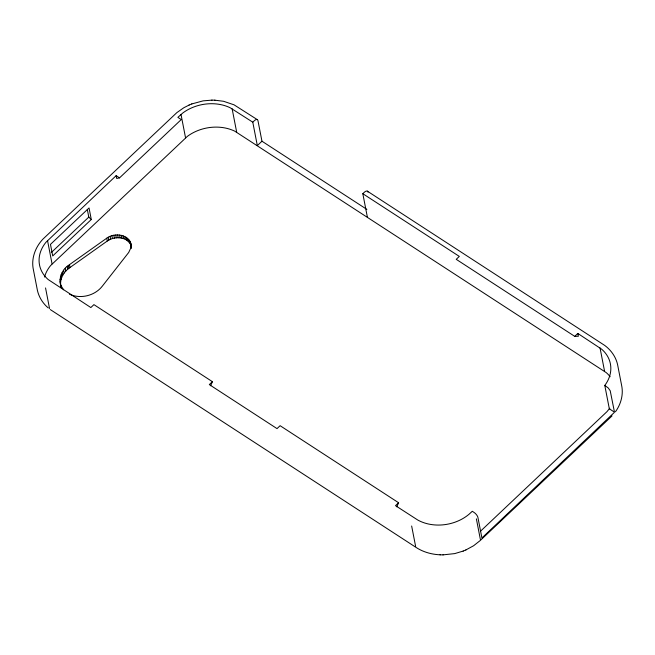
<?xml version="1.0" encoding="UTF-8"?>
<svg xmlns="http://www.w3.org/2000/svg" width="655" height="655" viewBox="0 0 655 655"><rect width="100%" height="100%" fill="white"/><g stroke="black" fill="none" stroke-linecap="round" stroke-linejoin="round"><path stroke-width="0.98" d="M61.521 287.774C57.771 279.317 61.709 269.377 69.455 264.677L106.74 238.207C114.953 231.903 131.188 234.646 131.401 246.837M60.063 281.503L60.98 286.562C59.146 279.038 63.854 271.53 70.003 267.502L107.289 241.024C114.65 235.734 128.29 236.455 131.336 246.288M130.787 243.464L130.795 248.024L128.699 252.47L102.385 286.079C94.959 295.741 80.59 299.302 69.512 294.226M210.599 385.77L212.408 381.677L93.927 304.632L90.84 307.547L48.241 279.587A39.218 30.687 -11 0 1 46.063 242.153L116.148 175.663L119.537 177.865L181.255 119.562L177.873 117.36L182.81 112.971A39.218 30.687 -11 0 1 230.175 107.747L252.781 122.182L257.325 145.59L261.959 141.21L257.955 120.635A4.618 2.235 -57 0 0 254.32 120.725L252.781 122.182M396.783 506.839L398.592 502.737L280.111 425.701L277.024 428.616L209.322 384.591L212.408 381.677M615.422 411.807C620.981 404.184 623.675 394.294 621.538 384.984L617.542 364.401C615.774 356.779 611.017 350.065 604.745 345.447L367.308 191.129M604.786 385.41L608.29 388.022L610.223 390.773L614.48 412.159L609.33 408.81L604.786 385.41L605.236 384.821A39.218 30.687 -11 0 0 601.658 349.189L577.816 333.444L574.73 336.359L456.232 259.331L459.319 256.416L362.821 193.7L364.36 192.243A4.618 2.235 -57 0 1 367.995 192.152M609.789 408.229L606.939 411.684L480.549 531.172M614.038 412.724L481.908 537.984L477.904 517.401A4.618 1.809 46.6 0 0 473.974 512.382L472.28 511.285L468.964 514.314A39.218 30.687 -11 0 1 417.669 519.972L395.505 505.652L398.592 502.737M610.116 376.707A39.218 30.687 -11 0 0 606.211 372.597L234.727 131.147A39.218 30.687 -11 0 0 187.363 136.371L50.607 265.553A39.218 30.687 -11 0 0 44.524 277.057M51.295 252.519L88.793 217.1L87.311 209.453M91.291 219.507L52.711 255.941L50.468 244.381L89.047 207.946L91.291 219.507L88.793 217.1M612.048 415.9L480.197 540.547L473.606 545.746L465.803 549.987M189.18 105.013L183.809 107.747L176.858 112.611L42.96 239.091C35.264 247.172 30.891 258.913 33.454 270.016L37.458 290.599C39.063 297.362 42.935 303.519 48.282 307.956M191.702 103.965L203.124 100.862L212.023 100.125M442.968 554.875L454.742 553.598L463.281 551.035M188.984 105.095L191.858 103.899M463.126 551.101L466 549.905M119.537 177.865L116.696 178.479L116.148 175.663M574.73 336.359L578.365 336.261L577.816 333.444M214.734 100.182L223.543 101.279L234.031 104.816L257.268 119.611M50.255 309.553L416.334 547.596C423.433 552.173 431.85 554.457 440.25 554.818M211.843 100.125L214.955 100.182M440.029 554.818L443.14 554.875M261.959 141.21L366.882 209.403M63.609 289.805L61.152 285.899M600.029 347.879L604.573 371.279M476.373 518.858L480.369 539.433M362.821 193.7L367.365 217.108M411.651 525.998L415.655 546.581M232.124 108.763L236.676 132.163M181.001 114.396L185.553 137.804M130.312 242.031L130.861 244.847M131.041 246.485L131.401 248.368M129.6 240.68L130.149 243.496M128.675 239.427L129.215 242.244M127.537 238.297L128.085 241.114M126.218 237.306L126.767 240.131M124.737 236.48L125.285 239.296M123.115 235.816L123.664 238.633M121.371 235.333L121.92 238.15M119.546 235.03L120.094 237.855M117.654 234.932L118.203 237.749M115.739 235.014L116.287 237.839M113.814 235.301L114.363 238.117M111.931 235.767L112.48 238.584M110.105 236.414L110.654 239.231M108.362 237.233L108.91 240.049M106.74 238.207L107.289 241.024M69.455 264.677L70.003 267.502M68.349 265.521L68.898 268.337M67.236 266.356L67.784 269.172M65.263 268.214L65.811 271.039M63.576 270.237L64.124 273.053M62.192 272.374L62.741 275.198M61.136 274.609L61.676 277.433M60.416 276.901L60.964 279.718M60.063 279.21L60.612 282.035M47.52 240.491L52.064 263.891M45.547 287.938L49.543 308.521"/></g></svg>
